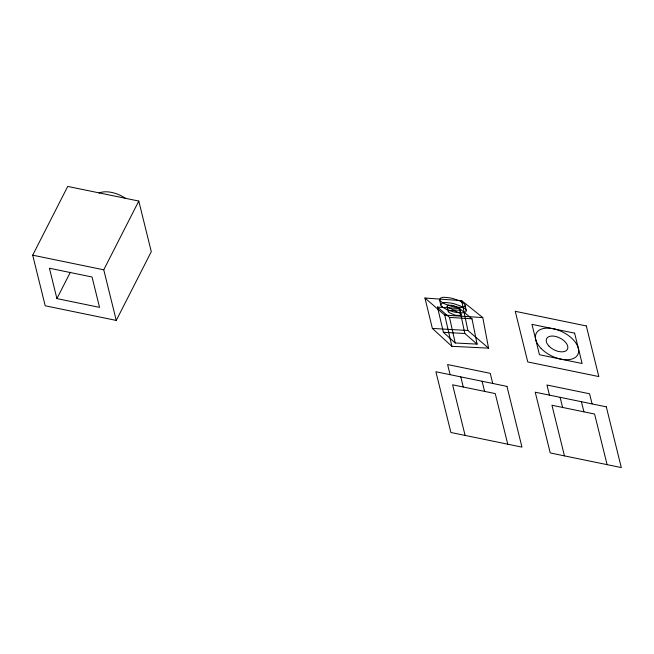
<?xml version="1.0" encoding="UTF-8"?>
<svg xmlns="http://www.w3.org/2000/svg" width="654" height="654" viewBox="0 0 654 654"><rect width="100%" height="100%" fill="white"/><g stroke="black" fill="none" stroke-linecap="round" stroke-linejoin="round"><path stroke-width="0.98" d="M32.7 255.174L67.73 186.431L138.787 201.056L151.295 251.676L116.265 320.419L45.208 305.794L32.7 255.174L103.757 269.808L116.265 320.419M56.914 298.592L49.41 268.23L92.05 277.002L99.547 307.372L56.914 298.592L70.354 272.228M103.757 269.808L138.787 201.056M451.873 346.318L488.563 348.149L482.775 317.574L461.683 300.66L424.953 298.028L432.376 328.431L451.873 346.318L444.761 315.122L424.953 298.028M455.225 342.99L477.093 344.118L472.008 318.809L459.549 308.557L437.493 307.061L443.387 332.289L455.225 342.99L449.494 317.378L437.493 307.061M443.387 332.289L464.822 333.499L477.093 344.118M432.376 328.431L467.872 330.483L488.563 348.149M449.494 317.378L472.008 318.809M444.761 315.122L482.775 317.574M460.171 313.25L455.102 310.952A14.061 7.93 27 0 0 453.214 310.536L449.609 310.397L448.284 311.508A2.142 1.21 27 0 0 449.045 312.514L454.121 314.852A14.061 7.922 27 0 0 456.034 315.269L459.353 315.449L460.906 314.746L459.86 309.097L458.536 310.176L454.898 310.029A14.38 8.101 27 0 1 452.977 309.604L447.859 307.282A2.101 1.185 27 0 1 447.083 306.276L448.456 305.189L452.086 305.336A14.38 8.101 27 0 1 453.974 305.761L459.067 308.05A2.134 1.202 27 0 1 459.893 309.097M442.21 306.898L446.265 309.35L452.47 311.574A28.76 16.203 27 0 0 456.337 312.424L462.411 312.849L465.73 311.909L466.277 310.863L465.174 305.295L464.642 306.628L462.501 307.413L455.192 307.102A29.422 16.579 27 0 1 451.301 306.244L445.072 304.028L441 301.592A4.104 2.314 27 0 1 439.488 299.646C440.722 295.853 446.6 297.725 449.56 297.823A29.43 16.587 27 0 1 453.336 298.649L459.443 300.799L463.547 303.186A4.218 2.379 27 0 1 465.256 305.312M592.083 403.902L589.581 393.782L546.948 385.01L549.45 395.13M607.092 464.642L594.584 414.031L551.951 405.251L564.451 455.871M581.422 401.711L583.924 411.832M560.11 397.321L562.604 407.45M492.74 383.457L490.238 373.336L447.606 364.556L450.107 374.677M507.749 444.197L495.241 393.577L452.609 384.805L465.108 435.417M482.08 381.266L484.581 391.386M460.768 376.876L463.269 386.996M439.545 299.655L440.763 304.944A4.186 2.354 27 0 0 442.243 306.881M447.115 306.285L448.284 311.508M459.549 308.557L464.822 333.499M461.683 300.66L467.872 330.483M440.763 304.944C441.752 301.11 447.826 302.941 450.704 303.047A28.768 16.211 27 0 1 454.465 303.873L460.539 306.023L464.626 308.426A4.292 2.42 27 0 1 466.327 310.576M98.999 193.036A23.348 13.162 27 0 1 125.87 198.571M460.154 313.258A2.175 1.226 27 0 1 460.996 314.312M586.311 325.945L515.254 311.32L527.762 361.94L598.819 376.565L586.311 325.945M574.604 333.148L531.964 324.368L539.468 354.738L582.109 363.518L574.604 333.148M506.956 386.383L435.891 371.758L450.9 432.49L521.957 447.123L506.956 386.383M606.299 406.829L535.234 392.204L550.243 452.944L621.3 467.569L606.299 406.829M541.111 348.443A23.348 13.162 27 0 0 577.695 354.811A23.348 13.162 27 0 0 552.303 328.57A23.348 13.162 27 0 0 541.111 348.443M549.074 346.195A11.674 6.581 27 0 0 567.37 349.375A11.674 6.581 27 0 0 554.666 336.254A11.674 6.581 27 0 0 549.074 346.195"/></g></svg>
